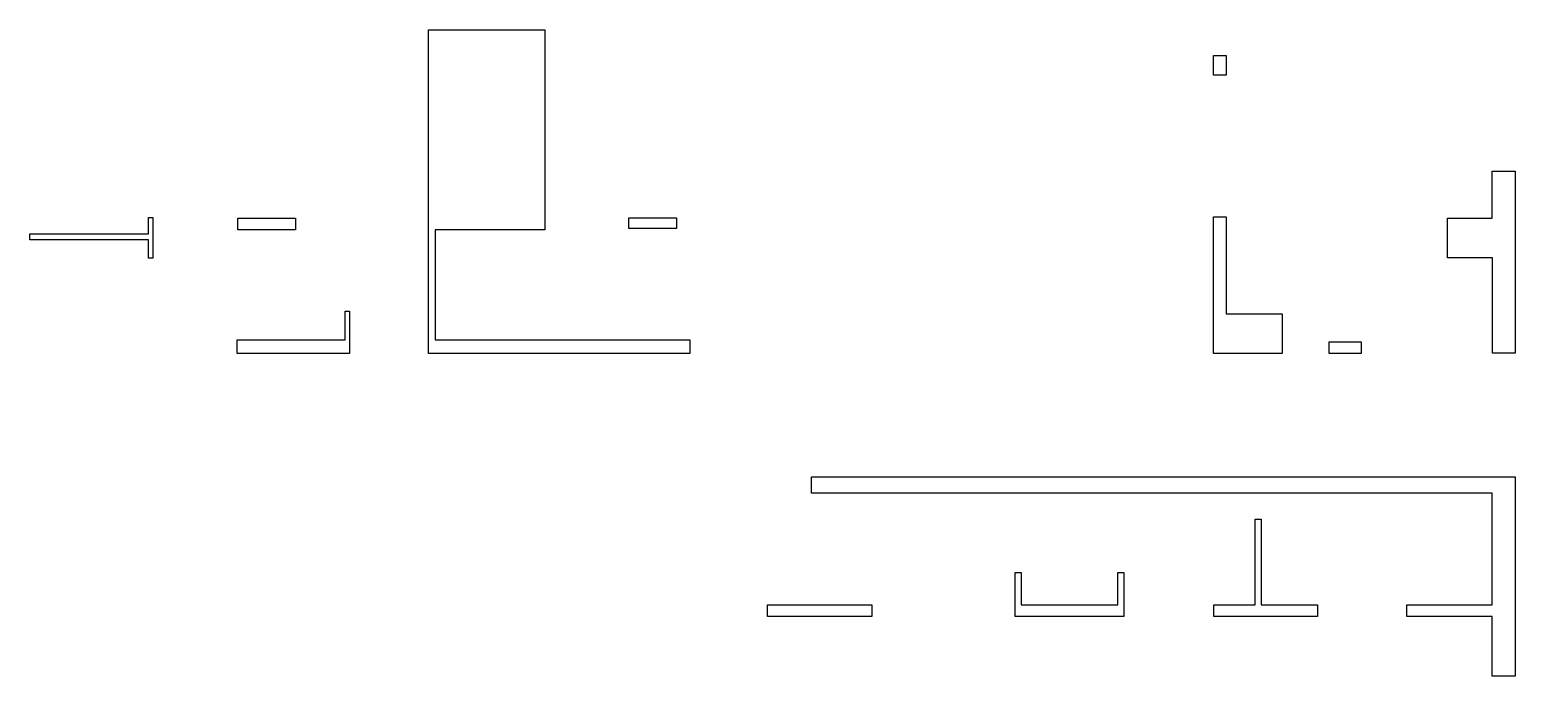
# Model space of a CAD drawing. Header units: metres. Extents: x -25 to 101, y -239 to -184.
import ezdxf

# ---------------------------------------------------------------- set-up
doc = ezdxf.new("R2010")
doc.units = ezdxf.units.M
doc.layers.add('Ground floor$Obstacles', color=5, linetype='Continuous', true_color=0x0000ff)

msp = doc.modelspace()

# ---------------------------------------------------------------- linework, layer by layer
at = {"layer": 'Ground floor$Obstacles'}
for points in [[(18.76, -200.93), (9.45, -200.93), (9.45, -210.29), (31.09, -210.29), (31.09, -211.44), (8.87, -211.44), (8.87, -183.93), (18.76, -183.93)], [(76.68, -187.8), (75.61, -187.8), (75.61, -186.12), (76.68, -186.12)], [(101.26, -195.94), (101.26, -211.41), (99.31, -211.41), (99.31, -203.3), (95.49, -203.3), (95.49, -199.93), (99.3, -199.93), (99.3, -195.94)], [(-14.93, -203.33), (-14.93, -201.78), (-25.03, -201.78), (-25.03, -201.27), (-14.93, -201.27), (-14.93, -199.89), (-14.57, -199.89), (-14.57, -203.33)], [(-2.45, -199.93), (-2.45, -200.93), (-7.35, -200.93), (-7.35, -199.93)], [(29.95, -200.81), (25.9, -200.81), (25.9, -199.92), (29.95, -199.92)], [(81.43, -211.44), (75.61, -211.44), (75.61, -199.84), (76.68, -199.84), (76.68, -208.06), (81.43, -208.06)], [(2.14, -207.83), (2.14, -211.44), (-7.4, -211.44), (-7.4, -210.29), (1.79, -210.29), (1.79, -207.83)], [(88.17, -210.44), (88.17, -211.44), (85.43, -211.44), (85.43, -210.44)], [(101.26, -221.92), (101.26, -238.86), (99.3, -238.86), (99.3, -233.78), (92.04, -233.78), (92.04, -232.78), (99.3, -232.78), (99.3, -223.3), (41.44, -223.3), (41.44, -221.92)], [(75.62, -232.78), (79.15, -232.78), (79.15, -225.52), (79.65, -225.52), (79.65, -232.78), (84.45, -232.78), (84.45, -233.78), (75.62, -233.78)], [(67.98, -230.04), (67.98, -233.78), (58.75, -233.78), (58.75, -230.04), (59.25, -230.04), (59.25, -232.78), (67.48, -232.78), (67.48, -230.04)], [(37.68, -232.78), (46.56, -232.78), (46.56, -233.78), (37.68, -233.78)]]:
    msp.add_lwpolyline(points, close=True, dxfattribs=at)

doc.saveas('drawing.dxf')
